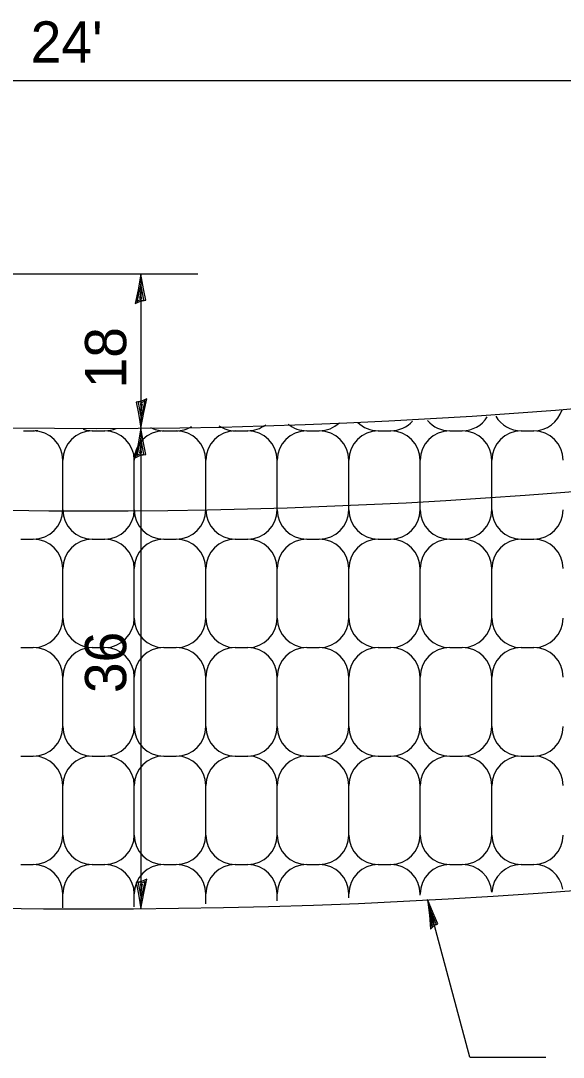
# Model space of a CAD drawing. Extents: x 0 to 2.83, y -0.09 to 1.83.
# Drawn here: x 0.8676 to 1.021, y 0.4318 to 0.7251 of the extents above; entities that cross this region are included whole.
import ezdxf

# ---------------------------------------------------------------- set-up
doc = ezdxf.new("R2010")
doc.units = 0
for name, color, linetype in [('RD_Pr_Roadway_Dimensions', 7, 'Continuous'), ('RD_Pr_Roadway_Notes', 7, 'Continuous'), ('SH_General_Details', 7, 'Continuous')]:
    doc.layers.add(name, color=color, linetype=linetype)

msp = doc.modelspace()

# ---------------------------------------------------------------- linework, layer by layer
at = {"layer": 'RD_Pr_Roadway_Dimensions'}
for p, q in [((1.2588188770284845, 0.7081266266504922), (0.5148938770359353, 0.7081266266504922)), ((0.9176838770380213, 0.6534016266661384), (0.5335705436935618, 0.6534016266661384)), ((0.9016088770298257, 0.6534016266661384), (0.9016088770298257, 0.6097916266518334))]:
    msp.add_line(p, q, dxfattribs=at)
for points in [[(0.9014638770287826, 0.6457499599854151), (0.902947210358639, 0.6460066266650953), (0.9023088770380214, 0.6492416266600289), (0.9016088770298257, 0.6534016266661384), (0.9008155436983302, 0.6489599599833289), (0.8999272103575959, 0.6450682933325568), (0.9014638770287826, 0.6457499599854151), (0.9024455436935619, 0.6460916266637543), (0.9016005437044396, 0.6506066266494491), (0.9004738770393624, 0.6456716266671816), (0.9017372103599801, 0.6463999599809447), (0.9015655436983302, 0.6484732933240631), (0.9011738770274416, 0.6464782933192947)], [(0.9017538770308688, 0.6174432933325568), (0.9002705437010124, 0.6171866266528764), (0.9009088770216301, 0.6139516266579428), (0.9016088770298257, 0.6097916266518334), (0.9024022103613213, 0.6142332933145264), (0.9032905437020555, 0.6181249599854151), (0.9017538770308688, 0.6174432933325568), (0.9007722103660897, 0.6171016266542175), (0.9016172103552118, 0.612586626648406), (0.9027438770404056, 0.6175216266507902), (0.9014805436996713, 0.6167932933169106), (0.9016522103613213, 0.6147199599939087), (0.9020438770322099, 0.6167149599986771)]]:
    msp.add_lwpolyline(points, dxfattribs=at)
at = {"layer": 'RD_Pr_Roadway_Notes'}
for q in [(0.9826072103647485, 0.4764632933335999), (1.016102210369517, 0.43179662666718155)]:
    msp.add_line((0.9945755436887934, 0.43179662666718155), q, dxfattribs=at)
msp.add_lwpolyline([(0.9844805436996713, 0.4690432933169106), (0.9855155437057808, 0.4695866266484061), (0.9842038770383194, 0.4725849599833289), (0.9826072103647485, 0.4764632933335999), (0.9831672103671327, 0.47201495999048143), (0.9835155437057808, 0.46807995998809726), (0.9844805436996713, 0.4690432933169106), (0.9851205437054827, 0.4695682933325568), (0.9833238770237163, 0.473761626660327), (0.9837638770213321, 0.4687699599857131), (0.9845138770213321, 0.4697249599891403), (0.9838505437044397, 0.471694959997634), (0.9840755436887935, 0.46968995998303087)], dxfattribs=at)
at = {"layer": 'SH_General_Details'}
for p, q in [((0.8684222103623643, 0.6090816266531744), (0.8711588770216301, 0.6090816266531744)), ((0.8684222103623643, 0.6090816266531744), (0.8711588770216301, 0.6090816266531744)), ((0.8878255436887935, 0.6090816266531744), (0.8913755437007144, 0.6090816266531744)), ((0.8878255436887935, 0.6090816266531744), (0.8913755437007144, 0.6090816266531744)), ((0.9016088770298257, 0.6097916266518334), (0.9016088770298257, 0.47383495998332886)), ((0.9080422103671327, 0.6090816266531744), (0.9115922103589371, 0.6090816266531744)), ((0.9080422103671327, 0.6090816266531744), (0.9115922103589371, 0.6090816266531744)), ((0.9282588770261004, 0.6090816266531744), (0.9318088770380214, 0.6090816266531744)), ((0.9282588770261004, 0.6090816266531744), (0.9318088770380214, 0.6090816266531744)), ((0.9484755437044396, 0.6090816266531744), (0.952025543696244, 0.6090816266531744)), ((0.9484755437044396, 0.6090816266531744), (0.952025543696244, 0.6090816266531744)), ((0.9686922103634075, 0.6090816266531744), (0.9722422103552117, 0.6090816266531744)), ((0.9686922103634075, 0.6090816266531744), (0.9722422103552117, 0.6090816266531744)), ((0.9889088770216301, 0.6090816266531744), (0.9924588770335511, 0.6090816266531744)), ((0.9889088770216301, 0.6090816266531744), (0.9924588770335511, 0.6090816266531744)), ((1.0091255437007145, 0.6090816266531744), (1.0126755436925188, 0.6090816266531744)), ((1.0091255437007145, 0.6090816266531744), (1.0126755436925188, 0.6090816266531744)), ((0.8794922103552117, 0.5867316266494491), (0.8794922103552117, 0.6007482933203379)), ((0.8794922103552117, 0.5867316266494491), (0.8794922103552117, 0.6007482933203379)), ((0.8794922103552117, 0.5867316266494491), (0.8794922103552117, 0.6007482933203379)), ((0.8997088770335511, 0.5867316266494491), (0.8997088770335511, 0.6007482933203379)), ((0.8997088770335511, 0.5867316266494491), (0.8997088770335511, 0.6007482933203379)), ((0.8997088770335511, 0.5867316266494491), (0.8997088770335511, 0.6007482933203379)), ((0.9199255436925188, 0.5867316266494491), (0.9199255436925188, 0.6007482933203379)), ((0.9199255436925188, 0.5867316266494491), (0.9199255436925188, 0.6007482933203379)), ((0.9199255436925188, 0.5867316266494491), (0.9199255436925188, 0.6007482933203379)), ((0.940142210370858, 0.5867316266494491), (0.940142210370858, 0.6007482933203379)), ((0.940142210370858, 0.5867316266494491), (0.940142210370858, 0.6007482933203379)), ((0.940142210370858, 0.5867316266494491), (0.940142210370858, 0.6007482933203379)), ((0.9603588770298257, 0.5867316266494491), (0.9603588770298257, 0.6007482933203379)), ((0.9603588770298257, 0.5867316266494491), (0.9603588770298257, 0.6007482933203379)), ((0.9603588770298257, 0.5867316266494491), (0.9603588770298257, 0.6007482933203379)), ((0.9805755436887935, 0.5867316266494491), (0.9805755436887935, 0.6007482933203379)), ((0.9805755436887935, 0.5867316266494491), (0.9805755436887935, 0.6007482933203379)), ((0.9805755436887935, 0.5867316266494491), (0.9805755436887935, 0.6007482933203379)), ((1.0007922103671327, 0.5867316266494491), (1.0007922103671327, 0.6007482933203379)), ((1.0007922103671327, 0.5867316266494491), (1.0007922103671327, 0.6007482933203379)), ((1.0007922103671327, 0.5867316266494491), (1.0007922103671327, 0.6007482933203379)), ((0.8676088770298257, 0.5783982933158675), (0.8711588770216301, 0.5783982933158675)), ((0.8676088770298257, 0.5783982933158675), (0.8711588770216301, 0.5783982933158675)), ((0.8878255436887935, 0.5783982933158675), (0.8913755437007144, 0.5783982933158675)), ((0.8878255436887935, 0.5783982933158675), (0.8913755437007144, 0.5783982933158675)), ((0.8878255436887935, 0.5783982933158675), (0.8913755437007144, 0.5783982933158675)), ((0.9080422103671327, 0.5783982933158675), (0.9115922103589371, 0.5783982933158675)), ((0.9080422103671327, 0.5783982933158675), (0.9115922103589371, 0.5783982933158675)), ((0.9282588770261004, 0.5783982933158675), (0.9318088770380214, 0.5783982933158675)), ((0.9282588770261004, 0.5783982933158675), (0.9318088770380214, 0.5783982933158675)), ((0.9282588770261004, 0.5783982933158675), (0.9318088770380214, 0.5783982933158675)), ((0.9484755437044396, 0.5783982933158675), (0.952025543696244, 0.5783982933158675)), ((0.9484755437044396, 0.5783982933158675), (0.952025543696244, 0.5783982933158675)), ((0.9686922103634075, 0.5783982933158675), (0.9722422103552117, 0.5783982933158675)), ((0.9686922103634075, 0.5783982933158675), (0.9722422103552117, 0.5783982933158675)), ((0.9686922103634075, 0.5783982933158675), (0.9722422103552117, 0.5783982933158675)), ((0.9889088770216301, 0.5783982933158675), (0.9924588770335511, 0.5783982933158675)), ((0.9889088770216301, 0.5783982933158675), (0.9924588770335511, 0.5783982933158675)), ((1.0091255437007145, 0.5783982933158675), (1.0126755436925188, 0.5783982933158675)), ((1.0091255437007145, 0.5783982933158675), (1.0126755436925188, 0.5783982933158675)), ((1.0091255437007145, 0.5783982933158675), (1.0126755436925188, 0.5783982933158675)), ((0.8794922103552117, 0.5560482933322588), (0.8794922103552117, 0.5700649599830309)), ((0.8794922103552117, 0.5560482933322588), (0.8794922103552117, 0.5700649599830309)), ((0.8997088770335511, 0.5560482933322588), (0.8997088770335511, 0.5700649599830309)), ((0.8997088770335511, 0.5560482933322588), (0.8997088770335511, 0.5700649599830309)), ((0.9199255436925188, 0.5560482933322588), (0.9199255436925188, 0.5700649599830309)), ((0.9199255436925188, 0.5560482933322588), (0.9199255436925188, 0.5700649599830309)), ((0.940142210370858, 0.5560482933322588), (0.940142210370858, 0.5700649599830309)), ((0.940142210370858, 0.5560482933322588), (0.940142210370858, 0.5700649599830309)), ((0.9603588770298257, 0.5560482933322588), (0.9603588770298257, 0.5700649599830309)), ((0.9603588770298257, 0.5560482933322588), (0.9603588770298257, 0.5700649599830309)), ((0.9805755436887935, 0.5560482933322588), (0.9805755436887935, 0.5700649599830309)), ((0.9805755436887935, 0.5560482933322588), (0.9805755436887935, 0.5700649599830309)), ((1.0007922103671327, 0.5560482933322588), (1.0007922103671327, 0.5700649599830309)), ((1.0007922103671327, 0.5560482933322588), (1.0007922103671327, 0.5700649599830309)), ((0.8676088770298257, 0.547714959998677), (0.8711588770216301, 0.547714959998677)), ((0.8676088770298257, 0.547714959998677), (0.8711588770216301, 0.547714959998677)), ((0.8878255436887935, 0.547714959998677), (0.8913755437007144, 0.547714959998677)), ((0.8878255436887935, 0.547714959998677), (0.8913755437007144, 0.547714959998677)), ((0.9080422103671327, 0.547714959998677), (0.9115922103589371, 0.547714959998677)), ((0.9080422103671327, 0.547714959998677), (0.9115922103589371, 0.547714959998677)), ((0.9282588770261004, 0.547714959998677), (0.9318088770380214, 0.547714959998677)), ((0.9282588770261004, 0.547714959998677), (0.9318088770380214, 0.547714959998677)), ((0.9484755437044396, 0.547714959998677), (0.952025543696244, 0.547714959998677)), ((0.9484755437044396, 0.547714959998677), (0.952025543696244, 0.547714959998677)), ((0.9686922103634075, 0.547714959998677), (0.9722422103552117, 0.547714959998677)), ((0.9686922103634075, 0.547714959998677), (0.9722422103552117, 0.547714959998677)), ((0.9889088770216301, 0.547714959998677), (0.9924588770335511, 0.547714959998677)), ((0.9889088770216301, 0.547714959998677), (0.9924588770335511, 0.547714959998677)), ((1.0091255437007145, 0.547714959998677), (1.0126755436925188, 0.547714959998677)), ((1.0091255437007145, 0.547714959998677), (1.0126755436925188, 0.547714959998677)), ((0.8794922103552117, 0.5253649599949518), (0.8794922103552117, 0.5393816266650954)), ((0.8794922103552117, 0.5253649599949518), (0.8794922103552117, 0.5393816266650954)), ((0.8794922103552117, 0.5253649599949518), (0.8794922103552117, 0.5393816266650954)), ((0.8997088770335511, 0.5253649599949518), (0.8997088770335511, 0.5393816266650954)), ((0.8997088770335511, 0.5253649599949518), (0.8997088770335511, 0.5393816266650954)), ((0.8997088770335511, 0.5253649599949518), (0.8997088770335511, 0.5393816266650954)), ((0.9199255436925188, 0.5253649599949518), (0.9199255436925188, 0.5393816266650954)), ((0.9199255436925188, 0.5253649599949518), (0.9199255436925188, 0.5393816266650954)), ((0.9199255436925188, 0.5253649599949518), (0.9199255436925188, 0.5393816266650954)), ((0.940142210370858, 0.5253649599949518), (0.940142210370858, 0.5393816266650954)), ((0.940142210370858, 0.5253649599949518), (0.940142210370858, 0.5393816266650954)), ((0.940142210370858, 0.5253649599949518), (0.940142210370858, 0.5393816266650954)), ((0.9603588770298257, 0.5253649599949518), (0.9603588770298257, 0.5393816266650954)), ((0.9603588770298257, 0.5253649599949518), (0.9603588770298257, 0.5393816266650954)), ((0.9603588770298257, 0.5253649599949518), (0.9603588770298257, 0.5393816266650954)), ((0.9805755436887935, 0.5253649599949518), (0.9805755436887935, 0.5393816266650954)), ((0.9805755436887935, 0.5253649599949518), (0.9805755436887935, 0.5393816266650954)), ((0.9805755436887935, 0.5253649599949518), (0.9805755436887935, 0.5393816266650954)), ((1.0007922103671327, 0.5253649599949518), (1.0007922103671327, 0.5393816266650954)), ((1.0007922103671327, 0.5253649599949518), (1.0007922103671327, 0.5393816266650954)), ((1.0007922103671327, 0.5253649599949518), (1.0007922103671327, 0.5393816266650954)), ((0.8676088770298257, 0.5170316266613701), (0.8711588770216301, 0.5170316266613701)), ((0.8676088770298257, 0.5170316266613701), (0.8711588770216301, 0.5170316266613701)), ((0.8878255436887935, 0.5170316266613701), (0.8913755437007144, 0.5170316266613701)), ((0.8878255436887935, 0.5170316266613701), (0.8913755437007144, 0.5170316266613701)), ((0.8878255436887935, 0.5170316266613701), (0.8913755437007144, 0.5170316266613701)), ((0.9080422103671327, 0.5170316266613701), (0.9115922103589371, 0.5170316266613701)), ((0.9080422103671327, 0.5170316266613701), (0.9115922103589371, 0.5170316266613701)), ((0.9282588770261004, 0.5170316266613701), (0.9318088770380214, 0.5170316266613701)), ((0.9282588770261004, 0.5170316266613701), (0.9318088770380214, 0.5170316266613701)), ((0.9282588770261004, 0.5170316266613701), (0.9318088770380214, 0.5170316266613701)), ((0.9484755437044396, 0.5170316266613701), (0.952025543696244, 0.5170316266613701)), ((0.9484755437044396, 0.5170316266613701), (0.952025543696244, 0.5170316266613701)), ((0.9686922103634075, 0.5170316266613701), (0.9722422103552117, 0.5170316266613701)), ((0.9686922103634075, 0.5170316266613701), (0.9722422103552117, 0.5170316266613701)), ((0.9686922103634075, 0.5170316266613701), (0.9722422103552117, 0.5170316266613701)), ((0.9889088770216301, 0.5170316266613701), (0.9924588770335511, 0.5170316266613701)), ((0.9889088770216301, 0.5170316266613701), (0.9924588770335511, 0.5170316266613701)), ((1.0091255437007145, 0.5170316266613701), (1.0126755436925188, 0.5170316266613701)), ((1.0091255437007145, 0.5170316266613701), (1.0126755436925188, 0.5170316266613701)), ((1.0091255437007145, 0.5170316266613701), (1.0126755436925188, 0.5170316266613701)), ((0.8794922103552117, 0.4946816266576448), (0.8794922103552117, 0.5086982933277884)), ((0.8794922103552117, 0.4946816266576448), (0.8794922103552117, 0.5086982933277884)), ((0.8997088770335511, 0.4946816266576448), (0.8997088770335511, 0.5086982933277884)), ((0.8997088770335511, 0.4946816266576448), (0.8997088770335511, 0.5086982933277884)), ((0.9199255436925188, 0.4946816266576448), (0.9199255436925188, 0.5086982933277884)), ((0.9199255436925188, 0.4946816266576448), (0.9199255436925188, 0.5086982933277884)), ((0.940142210370858, 0.4946816266576448), (0.940142210370858, 0.5086982933277884)), ((0.940142210370858, 0.4946816266576448), (0.940142210370858, 0.5086982933277884)), ((0.9603588770298257, 0.4946816266576448), (0.9603588770298257, 0.5086982933277884)), ((0.9603588770298257, 0.4946816266576448), (0.9603588770298257, 0.5086982933277884)), ((0.9805755436887935, 0.4946816266576448), (0.9805755436887935, 0.5086982933277884)), ((0.9805755436887935, 0.4946816266576448), (0.9805755436887935, 0.5086982933277884)), ((1.0007922103671327, 0.4946816266576448), (1.0007922103671327, 0.5086982933277884)), ((1.0007922103671327, 0.4946816266576448), (1.0007922103671327, 0.5086982933277884)), ((0.8676088770298257, 0.4863482933240631), (0.8711588770216301, 0.4863482933240631)), ((0.8676088770298257, 0.4863482933240631), (0.8711588770216301, 0.4863482933240631)), ((0.8878255436887935, 0.4863482933240631), (0.8913755437007144, 0.4863482933240631)), ((0.8878255436887935, 0.4863482933240631), (0.8913755437007144, 0.4863482933240631)), ((0.9080422103671327, 0.4863482933240631), (0.9115922103589371, 0.4863482933240631)), ((0.9080422103671327, 0.4863482933240631), (0.9115922103589371, 0.4863482933240631)), ((0.9282588770261004, 0.4863482933240631), (0.9318088770380214, 0.4863482933240631)), ((0.9282588770261004, 0.4863482933240631), (0.9318088770380214, 0.4863482933240631)), ((0.9484755437044396, 0.4863482933240631), (0.952025543696244, 0.4863482933240631)), ((0.9484755437044396, 0.4863482933240631), (0.952025543696244, 0.4863482933240631)), ((0.9686922103634075, 0.4863482933240631), (0.9722422103552117, 0.4863482933240631)), ((0.9686922103634075, 0.4863482933240631), (0.9722422103552117, 0.4863482933240631)), ((0.9889088770216301, 0.4863482933240631), (0.9924588770335511, 0.4863482933240631)), ((0.9889088770216301, 0.4863482933240631), (0.9924588770335511, 0.4863482933240631)), ((1.0091255437007145, 0.4863482933240631), (1.0126755436925188, 0.4863482933240631)), ((1.0091255437007145, 0.4863482933240631), (1.0126755436925188, 0.4863482933240631)), ((0.8794922103552117, 0.4740599599877992), (0.8794922103552117, 0.47801495999048144)), ((0.8794922103552117, 0.4740599599877992), (0.8794922103552117, 0.47801495999048144)), ((0.8794922103552117, 0.4740599599877992), (0.8794922103552117, 0.47801495999048144)), ((0.8997088770335511, 0.47432995998809724), (0.8997088770335511, 0.47801495999048144)), ((0.8997088770335511, 0.47432995998809724), (0.8997088770335511, 0.47801495999048144)), ((0.8997088770335511, 0.47432995998809724), (0.8997088770335511, 0.47801495999048144)), ((0.9199255436925188, 0.47517495999733594), (0.9199255436925188, 0.47801495999048144)), ((0.9199255436925188, 0.47517495999733594), (0.9199255436925188, 0.47801495999048144)), ((0.9199255436925188, 0.47517495999733594), (0.9199255436925188, 0.47801495999048144)), ((0.940142210370858, 0.47601995998571306), (0.940142210370858, 0.47801495999048144)), ((0.940142210370858, 0.47601995998571306), (0.940142210370858, 0.47801495999048144)), ((0.940142210370858, 0.47601995998571306), (0.940142210370858, 0.47801495999048144)), ((0.9603588770298257, 0.47686495999495176), (0.9603588770298257, 0.47801495999048144)), ((0.9603588770298257, 0.47686495999495176), (0.9603588770298257, 0.47801495999048144)), ((0.9603588770298257, 0.47686495999495176), (0.9603588770298257, 0.47801495999048144)), ((0.9805755436887935, 0.4777099599833289), (0.9805755436887935, 0.47801495999048144)), ((0.9805755436887935, 0.4777099599833289), (0.9805755436887935, 0.47801495999048144)), ((0.9805755436887935, 0.4777099599833289), (0.9805755436887935, 0.47801495999048144))]:
    msp.add_line(p, q, dxfattribs=at)
for points in [[(0.9014638770287826, 0.6021399599904814), (0.902947210358639, 0.6023966266507903), (0.9023088770380214, 0.6056316266650954), (0.9016088770298257, 0.6097916266518334), (0.9008155436983302, 0.6053499599891403), (0.8999272103575959, 0.6014582933182516), (0.9014638770287826, 0.6021399599904814), (0.9024455436935619, 0.6024816266494492), (0.9016005437044396, 0.6069966266552607), (0.9004738770393624, 0.6020616266528764), (0.9017372103599801, 0.6027899599867561), (0.9015655436983302, 0.6048632933298745), (0.9011738770274416, 0.6028682933251062)], [(0.9017538770308688, 0.48148662666479736), (0.9002705437010124, 0.48122995998437196), (0.9009088770216301, 0.47799495999018343), (0.9016088770298257, 0.47383495998332886), (0.9024022103613213, 0.47827662666613846), (0.9032905437020555, 0.4821682933169106), (0.9017538770308688, 0.48148662666479736), (0.9007722103660897, 0.48114495998571305), (0.9016172103552118, 0.47662996000001817), (0.9027438770404056, 0.48156495998303084), (0.9014805436996713, 0.4808366266484061), (0.9016522103613213, 0.47876329332540424), (0.9020438770322099, 0.4807582933301726)]]:
    msp.add_lwpolyline(points, dxfattribs=at)
for centre, start, end in [((1.0091253867214516, 0.6174145170445242), 210.18252777777778, 270), ((1.0126753867333724, 0.6174145170445242), 270, 343.3827444444444), ((0.9115920534005358, 0.6174145170445242), 270, 300.94735833333334), ((0.9282587200669542, 0.6174145170445242), 236.54107222222223, 270), ((0.9318087200587586, 0.6174145170445242), 270, 307.3755), ((0.9484753867259219, 0.6174145170445242), 230.86227222222223, 270), ((0.9520253867378429, 0.6174145170445242), 270, 312.9308722222222), ((0.9686920534042611, 0.6174145170445242), 225.77783611111113, 270), ((0.9722420533960655, 0.6174145170445242), 270, 317.9330472222222), ((0.9889087200632289, 0.6174145170445242), 221.1016527777778, 270), ((0.9924587200550332, 0.6174145170445242), 270, 327.96005833333334), ((0.8711587200632289, 0.6174145170445242), 270, 278.91718333333336), ((0.8711587200632289, 0.600747850378106), 0, 90), ((0.8878253867296472, 0.600747850378106), 90, 180), ((0.8878253867296472, 0.6174145170445242), 251.73654444444446, 270), ((0.8913753867214516, 0.6174145170445242), 270, 292.8641222222222), ((0.8913753867214516, 0.600747850378106), 0, 90), ((0.908042053388615, 0.600747850378106), 90, 180), ((0.908042053388615, 0.6174145170445242), 243.179475, 270), ((0.9115920534005358, 0.600747850378106), 0, 90), ((0.9282587200669542, 0.600747850378106), 90, 180), ((0.9318087200587586, 0.600747850378106), 0, 90), ((0.9484753867259219, 0.600747850378106), 90, 180), ((0.9520253867378429, 0.600747850378106), 0, 90), ((0.9686920534042611, 0.600747850378106), 90, 180), ((0.9722420533960655, 0.600747850378106), 0, 90), ((0.9889087200632289, 0.600747850378106), 90, 180), ((0.9924587200550332, 0.600747850378106), 0, 90), ((1.0091253867214516, 0.600747850378106), 90, 180), ((1.0126753867333724, 0.600747850378106), 0, 90), ((0.8711587200632289, 0.5867311837072172), 270, 360), ((0.8878253867296472, 0.5867311837072172), 180, 270), ((0.8913753867214516, 0.5867311837072172), 270, 360), ((0.908042053388615, 0.5867311837072172), 180, 270), ((0.9115920534005358, 0.5867311837072172), 270, 360), ((0.9282587200669542, 0.5867311837072172), 180, 270), ((0.9318087200587586, 0.5867311837072172), 270, 360), ((0.9484753867259219, 0.5867311837072172), 180, 270), ((0.9520253867378429, 0.5867311837072172), 270, 360), ((0.9686920534042611, 0.5867311837072172), 180, 270), ((0.9722420533960655, 0.5867311837072172), 270, 360), ((0.9889087200632289, 0.5867311837072172), 180, 270), ((0.9924587200550332, 0.5867311837072172), 270, 360), ((1.0091253867214516, 0.5867311837072172), 180, 270), ((1.0126753867333724, 0.5867311837072172), 270, 360), ((0.8711587200632289, 0.570064517040799), 0, 90), ((0.8878253867296472, 0.570064517040799), 90, 180), ((0.8913753867214516, 0.570064517040799), 0, 90), ((0.908042053388615, 0.570064517040799), 90, 180), ((0.9115920534005358, 0.570064517040799), 0, 90), ((0.9282587200669542, 0.570064517040799), 90, 180), ((0.9318087200587586, 0.570064517040799), 0, 90), ((0.9484753867259219, 0.570064517040799), 90, 180), ((0.9520253867378429, 0.570064517040799), 0, 90), ((0.9686920534042611, 0.570064517040799), 90, 180), ((0.9722420533960655, 0.570064517040799), 0, 90), ((0.9889087200632289, 0.570064517040799), 90, 180), ((0.9924587200550332, 0.570064517040799), 0, 90), ((1.0091253867214516, 0.570064517040799), 90, 180), ((1.0126753867333724, 0.570064517040799), 0, 90), ((0.8711587200632289, 0.5560478503699103), 270, 360), ((0.8878253867296472, 0.5560478503699103), 180, 270), ((0.8913753867214516, 0.5560478503699103), 270, 360), ((0.908042053388615, 0.5560478503699103), 180, 270), ((0.9115920534005358, 0.5560478503699103), 270, 360), ((0.9282587200669542, 0.5560478503699103), 180, 270), ((0.9318087200587586, 0.5560478503699103), 270, 360), ((0.9484753867259219, 0.5560478503699103), 180, 270), ((0.9520253867378429, 0.5560478503699103), 270, 360), ((0.9686920534042611, 0.5560478503699103), 180, 270), ((0.9722420533960655, 0.5560478503699103), 270, 360), ((0.9889087200632289, 0.5560478503699103), 180, 270), ((0.9924587200550332, 0.5560478503699103), 270, 360), ((1.0091253867214516, 0.5560478503699103), 180, 270), ((1.0126753867333724, 0.5560478503699103), 270, 360), ((0.8711587200632289, 0.539381183703492), 0, 90), ((0.8878253867296472, 0.539381183703492), 90, 180), ((0.8913753867214516, 0.539381183703492), 0, 90), ((0.908042053388615, 0.539381183703492), 90, 180), ((0.9115920534005358, 0.539381183703492), 0, 90), ((0.9282587200669542, 0.539381183703492), 90, 180), ((0.9318087200587586, 0.539381183703492), 0, 90), ((0.9484753867259219, 0.539381183703492), 90, 180), ((0.9520253867378429, 0.539381183703492), 0, 90), ((0.9686920534042611, 0.539381183703492), 90, 180), ((0.9722420533960655, 0.539381183703492), 0, 90), ((0.9889087200632289, 0.539381183703492), 90, 180), ((0.9924587200550332, 0.539381183703492), 0, 90), ((1.0091253867214516, 0.539381183703492), 90, 180), ((1.0126753867333724, 0.539381183703492), 0, 90), ((0.8711587200632289, 0.5253645170326033), 270, 360), ((0.8878253867296472, 0.5253645170326033), 180, 270), ((0.8913753867214516, 0.5253645170326033), 270, 360), ((0.908042053388615, 0.5253645170326033), 180, 270), ((0.9115920534005358, 0.5253645170326033), 270, 360), ((0.9282587200669542, 0.5253645170326033), 180, 270), ((0.9318087200587586, 0.5253645170326033), 270, 360), ((0.9484753867259219, 0.5253645170326033), 180, 270), ((0.9520253867378429, 0.5253645170326033), 270, 360), ((0.9686920534042611, 0.5253645170326033), 180, 270), ((0.9722420533960655, 0.5253645170326033), 270, 360), ((0.9889087200632289, 0.5253645170326033), 180, 270), ((0.9924587200550332, 0.5253645170326033), 270, 360), ((1.0091253867214516, 0.5253645170326033), 180, 270), ((1.0126753867333724, 0.5253645170326033), 270, 360), ((0.8711587200632289, 0.508697850366185), 0, 90), ((0.8878253867296472, 0.508697850366185), 90, 180), ((0.8913753867214516, 0.508697850366185), 0, 90), ((0.908042053388615, 0.508697850366185), 90, 180), ((0.9115920534005358, 0.508697850366185), 0, 90), ((0.9282587200669542, 0.508697850366185), 90, 180), ((0.9318087200587586, 0.508697850366185), 0, 90), ((0.9484753867259219, 0.508697850366185), 90, 180), ((0.9520253867378429, 0.508697850366185), 0, 90), ((0.9686920534042611, 0.508697850366185), 90, 180), ((0.9722420533960655, 0.508697850366185), 0, 90), ((0.9889087200632289, 0.508697850366185), 90, 180), ((0.9924587200550332, 0.508697850366185), 0, 90), ((1.0091253867214516, 0.508697850366185), 90, 180), ((1.0126753867333724, 0.508697850366185), 0, 90), ((0.8711587200632289, 0.49468118369529634), 270, 360), ((0.8878253867296472, 0.49468118369529634), 180, 270), ((0.8913753867214516, 0.49468118369529634), 270, 360), ((0.908042053388615, 0.49468118369529634), 180, 270), ((0.9115920534005358, 0.49468118369529634), 270, 360), ((0.9282587200669542, 0.49468118369529634), 180, 270), ((0.9318087200587586, 0.49468118369529634), 270, 360), ((0.9484753867259219, 0.49468118369529634), 180, 270), ((0.9520253867378429, 0.49468118369529634), 270, 360), ((0.9686920534042611, 0.49468118369529634), 180, 270), ((0.9722420533960655, 0.49468118369529634), 270, 360), ((0.9889087200632289, 0.49468118369529634), 180, 270), ((0.9924587200550332, 0.49468118369529634), 270, 360), ((1.0091253867214516, 0.49468118369529634), 180, 270), ((1.0126753867333724, 0.49468118369529634), 270, 360), ((0.8711587200632289, 0.47801451702887804), 0, 90), ((0.8878253867296472, 0.47801451702887804), 90, 180), ((0.8913753867214516, 0.47801451702887804), 0, 90), ((0.908042053388615, 0.47801451702887804), 90, 180), ((0.9115920534005358, 0.47801451702887804), 0, 90), ((0.9282587200669542, 0.47801451702887804), 90, 180), ((0.9318087200587586, 0.47801451702887804), 0, 90), ((0.9484753867259219, 0.47801451702887804), 90, 180), ((0.9520253867378429, 0.47801451702887804), 0, 90), ((0.9686920534042611, 0.47801451702887804), 90, 180), ((0.9722420533960655, 0.47801451702887804), 0, 90), ((0.9889087200632289, 0.47801451702887804), 90, 180), ((0.9924587200550332, 0.47801451702887804), 3.7083333333333286, 90), ((1.0091253867214516, 0.47801451702887804), 90, 176.2815888888889), ((1.0126753867333724, 0.47801451702887804), 9.531599999999997, 90)]:
    msp.add_arc(centre, 0.008333333333333331, start, end, dxfattribs=at)
for major_axis, ratio, start_param, end_param in [((-1.2581222717439597, 1.5407554130272369e-16), 0.7692307692307692, 1.2692857534133288, 1.87299712941426), ((-1.2884556050772933, 1.5779030326013734e-16), 0.769230769230769, 1.2894130842728, 1.8494408568324057), ((-1.4010792449798577, 1.7158272127163732e-16), 0.7877808054545371, 1.2778527020467432, 1.8612442276754346)]:
    msp.add_ellipse((0.8885090533962443, 1.5775296003619828), major_axis=major_axis, ratio=ratio, start_param=start_param, end_param=end_param, dxfattribs=at)

# ---------------------------------------------------------------- texts
at = {"layer": 'RD_Pr_Roadway_Dimensions'}
msp.add_text("24'", height=0.011666669999999999, dxfattribs=at).set_placement((0.8704160401895594, 0.7132632933254042))
msp.add_text('18', height=0.011666669999999999, rotation=90, dxfattribs=at).set_placement((0.8974422103634074, 0.6210579412334456))
at = {"layer": 'SH_General_Details'}
msp.add_text('36', height=0.011666669999999999, rotation=90, dxfattribs=at).set_placement((0.8974422103634074, 0.5348601707220915))

doc.saveas('drawing.dxf')
